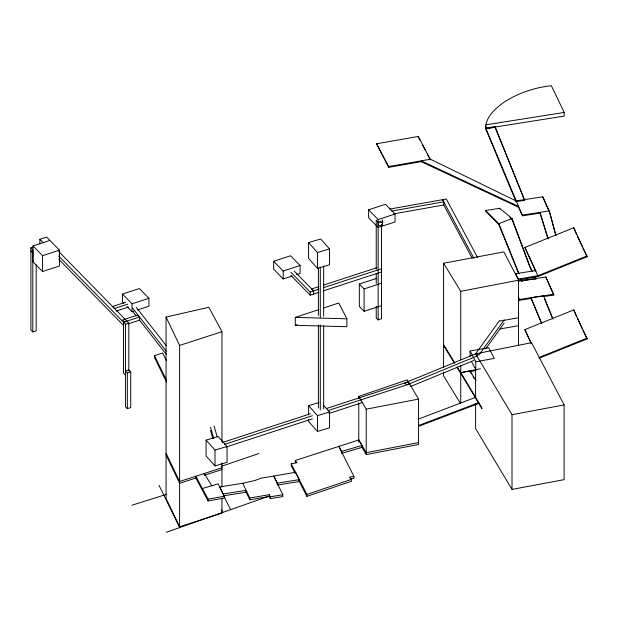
<?xml version="1.0" encoding="UTF-8"?>
<svg xmlns="http://www.w3.org/2000/svg" width="618" height="618" viewBox="0 0 618 618"><rect width="100%" height="100%" fill="white"/><g stroke="black" fill="none" stroke-linecap="round" stroke-linejoin="round"><path stroke-width="0.93" d="M30.915 247.818L30.915 250.985L32.824 252.94L32.831 249.772L30.915 247.818L32.677 247.246M124.612 321.878L122.704 319.915L137.659 315.041L139.568 316.995L139.568 320.163L128.127 323.894M389.657 209.1L442.581 199.676L443.732 201.823L443.724 204.983L393.635 213.913M318.903 286.597L311.65 288.961L313.565 290.916L313.558 294.083L318.996 292.306M540.055 213.156L522.519 215.813L485.702 128.034L495.057 126.559L524.651 200.325L516.007 201.63L485.702 128.768C485.176 117.142 495.559 108.397 504.11 102.117C518.286 93.071 534.64 87.517 551.333 85.693L564.234 112.445L564.234 116.099L485.702 128.521L486.057 126.535M376.231 269.085L376.231 220.224L378.139 222.179L378.139 225.346L381.978 225.67L382.666 219.815M381.978 225.67L382.905 222.094M499.498 320.618L475.427 354.091L479.012 354.956L504.203 319.931M485.725 348.784L504.203 323.098M410.406 386.559L473.936 360.449M515.667 274.508L515.667 273.72L535.798 270.545L535.798 271.333L524.875 247.447L573.759 227.756L587.1 256.733L538.208 276.431L460.742 291.317L443.577 263.245L503.832 251.912L518.479 279.877M587.1 255.937L538.208 275.636L518.479 279.081L515.667 273.72M530.939 343.222L524.875 329.618L573.759 309.927L587.1 338.903L539.097 358.247M539.097 357.451L587.1 338.108M418.077 419.213L475.605 397.351M418.486 425.547L478.772 402.65L478.772 403.438L418.486 426.335M166.265 532.307L269.17 496.084M358.764 398.316L358.764 396.424L407.293 379.807L418.556 399.081L418.556 444.489L366.227 454.578L361.561 446.613M221.738 466.196L258.865 453.527M306.86 496.354L306.86 494.454L351.58 479.329L351.58 481.229L306.86 496.354L298.602 480.171M323.353 308.088L338.741 302.998L346.891 318.803L346.891 326.721L295.296 325.307L295.296 317.382L318.826 309.587M295.296 325.307L297.103 324.705M295.296 462.395L295.296 460.495L358.78 439.962L361.993 445.447L361.993 447.347L341.491 453.388L341.491 451.48L338.741 446.111L353.913 476.447L353.913 478.347L350.313 478.919M126.906 321.136L123.53 322.248L123.53 373.079L125.439 375.026M290.862 272.244L310.205 292.005L313.589 290.9L313.596 294.068L310.213 295.172L290.869 275.412M166.574 382.179L154.477 357.49L154.477 355.682L162.627 353.017L166.435 360.673M39.884 243.932L39.884 239.274L46.636 237.073L59.459 250.166L59.459 266.018L42.557 271.534L33.009 261.777L33.009 245.925L49.903 240.41M33.009 245.925L42.557 255.682L59.459 250.166M368.583 209.796L385.485 204.28L395.033 214.037L395.033 221.962L378.139 227.47L368.583 217.721L368.583 209.796L378.139 219.552L378.139 319.892L381.515 318.795L381.515 224.906M123.77 303.284L122.495 301.986L122.495 294.06L139.39 288.544L148.946 298.301L148.946 306.227L137.381 309.997M32.808 331.905L32.808 252.615L30.9 250.661L30.9 329.958L32.808 331.905L36.192 330.808L36.192 264.89M378.139 219.552L395.033 214.037M125.786 302.21L112.592 306.513L114.5 308.475L127.694 304.164M381.515 221.074L378.139 222.179L381.97 222.503M122.495 294.06L132.043 303.817L148.946 298.301M116.254 311.063L128.575 307.046M292.105 276.045L283.214 278.95L273.658 269.193L273.658 261.267L290.56 255.752L300.109 265.508L300.109 273.434L296.547 274.593M126.953 306.536L132.043 311.742L133.82 311.163M139.568 316.995L123.53 322.248L123.538 325.416L58.71 259.205M273.658 261.267L283.214 271.024L300.109 265.508M58.702 256.037L125.439 324.203L128.814 323.098L128.814 371.047M323.43 285.114L376.887 267.687M313.565 290.916L318.996 289.147M323.531 287.664L381.515 268.76L381.515 271.928L323.523 290.831M381.515 305.624L364.11 311.302L359.336 306.428L359.336 284.033L376.741 278.355M359.336 284.033L364.11 288.915L381.515 283.237M130.73 371.912L128.814 369.966L125.439 371.063L127.347 373.017L130.73 371.912L130.73 407.571L127.347 408.676L125.439 406.729L125.439 324.203M222.418 442.48L310.514 413.728M326.119 408.637L407.795 381.986L409.703 383.94L328.027 410.591M224.326 444.435L312.43 415.69M226.165 447.007L312.422 418.85M328.938 413.465L361.978 402.681M179.606 526.799L179.606 345.408L221.955 331.696L208.838 307.27L166.057 317.073L166.057 498.463L179.606 526.799L221.955 513.095L221.955 498.618M221.955 467.78L179.606 481.484L166.057 453.149M196.725 477.745L179.606 483.291L166.057 454.956M204.836 475.126L221.955 469.58M131.873 505.238L166.798 494.253M308.583 242.573L320.642 238.973L329.556 248.923L329.556 264.774L317.498 268.374L308.583 258.424L308.583 242.573L317.498 252.53L317.498 268.374M317.498 252.53L329.556 248.923M308.583 414.964L308.583 405.64L318.919 402.55M206.08 440.116L218.139 436.517L227.061 446.466L227.061 462.318L215.002 465.918L206.08 455.968L206.08 440.116L215.002 450.066L215.002 465.918M308.583 405.64L317.498 415.59L329.556 411.99L329.556 427.841L317.498 431.441L308.583 421.491L308.583 419.622M215.002 450.066L227.061 446.466M341.491 451.48L361.993 445.447M242.727 483.322L254.886 480.495L261.422 478.093L273.805 476.092L282.82 494.763L282.82 496.571L270.329 498.587L269.309 496.478L269.309 494.67L249.826 497.984L242.727 483.23L219.707 486.945L223.16 494.029L246.149 490.29L246.149 492.191L223.16 495.93M475.111 397.32L460.85 373.473L460.85 372.685L470.105 370.839L475.976 380.711M475.883 369.695L460.742 372.693L457.305 367.077M470.205 371.611L475.883 370.483M358.764 396.424L366.227 409.17L418.556 399.081M418.556 442.581L366.227 452.677L358.764 439.931M564.118 404.921L531.534 342.696L475.605 353.844L511.998 414.686L564.118 404.921L564.118 479.653L511.998 489.417L475.605 428.575L475.605 403.662M295.126 473.357L291.217 465.694L291.217 463.794L297.011 462.735L295.296 460.495M391.75 211.078L443.732 201.823M499.931 321.051L518.479 317.745M499.931 328.977L518.479 325.671M470.059 351.024L488.606 347.718L494.323 358.425L475.775 361.731L470.059 351.024L470.059 356.308M471.38 361.414L475.775 369.657L480.418 368.83M208.081 499.151L224.203 496.269L224.203 498.077L208.081 500.951L195.821 478.038L195.821 476.231L208.081 499.151L208.081 500.951M421.94 161.522L388.66 167.347L376.555 143.778L418.378 136.447L430.499 160.023M376.555 143.778L388.66 166.551L430.499 159.228L516.007 200.904L542.766 196.841L549.278 210.962L555.953 235.721M245.655 491.171L249.826 499.792L269.309 496.478M299.251 479.645L295.558 472.299L273.805 475.999L277.273 483.183L299.251 479.645L299.251 481.546L278.193 484.937M269.309 494.67L270.329 496.779L282.82 494.763M485.702 124.867L564.234 112.445M485.702 128.768L495.057 127.285L524.651 200.325M518.672 273.65L498.842 224.512L485.702 211.286L485.702 210.491L499.661 208.281L512.005 218.494L529.997 266.543L532.322 271.441M353.913 476.447L349.417 477.158L351.58 479.329M522.519 215.025L549.278 210.962L555.698 234.794M518.193 281.182L545.856 276.988L553.828 295.041L543.338 296.632M521.198 279.112L521.916 280.896L535.806 278.788L535.806 279.583M518.293 296.872L519.491 299.46L553.828 294.253M518.293 297.66L519.491 300.248L531.889 298.37M530.916 297.729L541.731 323.616L530.916 297.729L543.601 295.868L552.909 319.112M295.296 317.382L346.891 318.803M509.827 217.49L512.005 219.29L529.665 266.443M485.702 210.491L498.842 223.724L519.035 273.751M378.139 319.892L376.231 317.946L376.231 306.451M294.238 271.14L313.589 290.9M58.71 251.48L128.814 323.098M39.884 239.274L43.16 242.611M323.824 405.593L329.556 411.99M136.215 307.285L166.273 345.701M132.677 308.22L166.273 351.148M132.685 311.387L136.223 315.906M139.166 319.668L166.273 354.315M443.577 344.62L454.856 363.067M443.577 345.416L454.369 363.06M456.818 367.069L460.742 373.488M460.248 403.114L443.577 375.844L443.577 371.997M211.742 485.748L204.288 473.496L204.288 475.304M460.85 372.685L481.901 407.872L481.901 408.668L476.092 398.95M470.592 372.453L471.573 374.099M473.04 376.571L474.014 378.216M477.66 257.691L446.296 199.004L442.581 199.676L473.952 258.355M443.5 204.543L472.137 258.123M418.834 138.084L420.178 140.618M422.418 144.836L425.114 149.896M427.355 154.114L430.051 159.181M221.368 509.873L222.727 512.43M291.217 463.794L306.86 494.454M224.234 496.733L230.584 509.665M154.477 355.682L166.574 380.371M224.203 496.269L218.139 483.84L202.642 488.467L202.642 490.275M159.073 485.393L179.683 527.579M166.057 317.073L179.606 345.408M576.586 234.531L573.759 227.756M577.397 236.238L582.249 246.482M583.06 248.189L587.1 256.733M576.586 316.702L573.759 309.927M577.397 318.409L582.249 328.652M583.06 330.36L587.1 338.903M534.64 276.339L535.806 278.788M529.997 267.339L531.55 270.599M524.875 247.447L538.208 276.431M524.875 329.618L531.341 343.284M546.976 206.775L542.766 196.841M547.749 208.436L548.892 210.923M518.309 206.682L522.519 215.813M553.828 295.041L545.856 276.988M544.674 299.251L552.554 318.255M520.835 279.012L521.561 280.796M214.106 425.995L217.181 436.872M210.529 427.27L213.604 438.147M210.537 430.437L212.839 438.595M310.205 292.005L310.213 295.172M543.601 295.868L543.601 296.655M521.916 280.896L521.916 281.692M519.491 299.46L519.491 300.248M518.479 279.081L518.479 345.315M516.007 200.904L516.007 201.692M512.005 219.29L512.005 218.494L498.842 223.724L498.842 224.512M511.998 414.686L511.998 489.417M499.661 208.281L499.661 209.077M495.057 126.559L495.057 127.285M475.775 361.731L475.775 369.657M475.605 368.212L475.605 398.139M470.105 370.839L470.105 371.634M460.742 291.317L460.742 359.645M460.742 365.423L460.742 402.951M443.577 263.245L443.577 367.185M418.378 136.447L418.378 137.242M388.66 166.551L388.66 167.347M376.231 273.874L376.231 283.453M366.227 409.17L366.227 454.578M364.11 288.915L364.11 311.302M358.78 439.962L358.78 441.862M358.764 403.044L358.764 441.831M323.67 266.003L323.67 316.177M323.67 325.825L323.67 408.799M320.294 267.1L320.294 317.273M320.294 324.998L320.294 409.904M318.386 268.042L318.386 315.327M318.386 324.975L318.386 407.95M317.498 415.59L317.498 431.441M283.214 271.024L283.214 278.95M277.273 483.183L277.273 485.084M270.329 496.779L270.329 498.587M249.826 497.984L249.826 499.792M221.955 331.696L221.955 441.692M221.955 462.921L221.955 487.038M132.043 303.817L132.043 311.742M127.347 373.017L127.347 408.676M42.557 255.682L42.557 271.534M475.219 354.006L404.635 383.013L406.883 384.844L477.475 355.837L475.219 354.006M518.564 206.451L421.206 160.858L421.206 161.646L518.564 207.239L518.564 206.451M547.996 238.131L539.893 212.391L547.996 238.927L547.996 238.131"/></g></svg>
